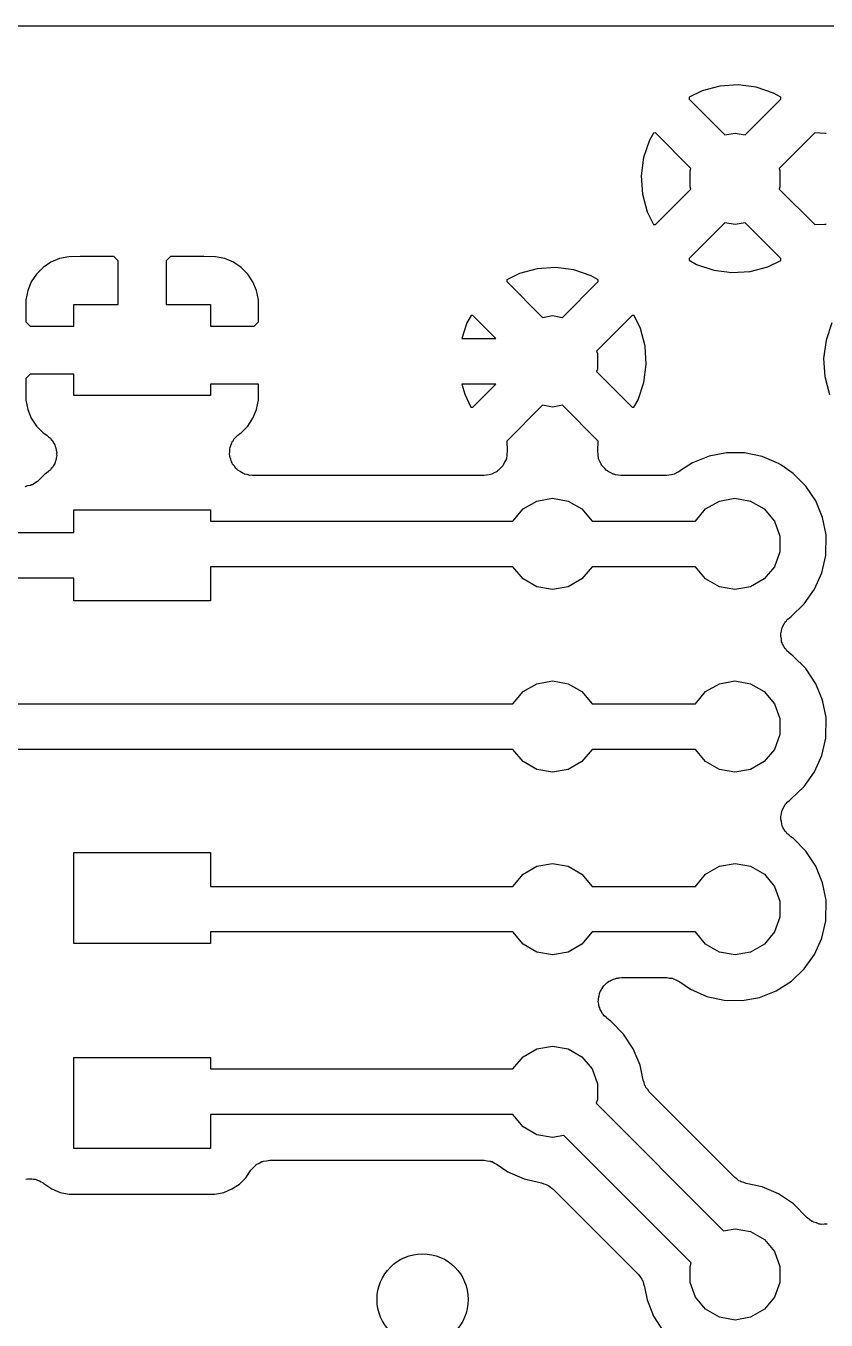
# Model space of a CAD drawing. Extents: x 69.6 to 139.6, y -158 to -61.
# Drawn here: x 86.19 to 89.7, y -103.1 to -97.43 of the extents above; entities that cross this region are included whole.
import ezdxf

# ---------------------------------------------------------------- set-up
doc = ezdxf.new("R2010")
doc.units = 0
doc.header["$MEASUREMENT"] = 0
doc.layers.add('BLACK', color=7, linetype='CONTINUOUS')

msp = doc.modelspace()

# ---------------------------------------------------------------- linework, layer by layer
at = {"layer": 'Black'}
for p, q in [((84.4904, -97.43), (91.7043, -97.43)), ((89.2331, -97.6941), (89.1555, -97.7148)), ((89.3132, -97.6888), (89.2331, -97.6941)), ((89.3928, -97.6992), (89.3132, -97.6888)), ((89.4689, -97.7249), (89.3928, -97.6992)), ((89.0996, -97.7423), (89.0991, -97.7506)), ((89.0991, -97.7506), (89.2561, -97.9076)), ((89.1555, -97.7148), (89.0996, -97.7423)), ((89.3439, -97.9076), (89.5009, -97.7506)), ((89.5004, -97.743), (89.4689, -97.7249)), ((89.5009, -97.7506), (89.5004, -97.743)), ((88.943, -97.8996), (88.9249, -97.9311)), ((88.9506, -97.8991), (88.943, -97.8996)), ((89.1066, -98.0551), (88.9506, -97.8991)), ((89.2561, -97.9076), (89.3, -97.8998)), ((89.3, -97.8998), (89.3439, -97.9076)), ((89.6494, -97.8991), (89.4934, -98.0551)), ((89.6936, -97.9019), (89.6494, -97.8991)), ((89.7, -97.9012), (89.6936, -97.9019)), ((88.9249, -97.9311), (88.8992, -98.0072)), ((88.8992, -98.0072), (88.8888, -98.0868)), ((88.8888, -98.0868), (88.8941, -98.1669)), ((89.1029, -98.0652), (89.1066, -98.0551)), ((89.1029, -98.1348), (89.1029, -98.0652)), ((89.4934, -98.0551), (89.4971, -98.0652)), ((89.4971, -98.0652), (89.4971, -98.1348)), ((88.9506, -98.3009), (89.1066, -98.1449)), ((89.1066, -98.1449), (89.1029, -98.1348)), ((89.4971, -98.1348), (89.4934, -98.1449)), ((89.4934, -98.1449), (89.6494, -98.3009)), ((88.8941, -98.1669), (88.9148, -98.2445)), ((88.9148, -98.2445), (88.9423, -98.3004)), ((88.9423, -98.3004), (88.9506, -98.3009)), ((89.2561, -98.2924), (89.1066, -98.4419)), ((89.3, -98.3002), (89.2561, -98.2924)), ((89.3439, -98.2924), (89.3, -98.3002)), ((89.5009, -98.4494), (89.3439, -98.2924)), ((89.6494, -98.3009), (89.6936, -98.2981)), ((89.6936, -98.2981), (89.7, -98.2988)), ((86.2658, -98.4884), (86.2368, -98.5177)), ((86.2999, -98.4654), (86.2658, -98.4884)), ((86.3379, -98.4494), (86.2999, -98.4654)), ((86.3782, -98.4412), (86.3379, -98.4494)), ((86.4288, -98.4408), (86.3782, -98.4412)), ((86.576, -98.441), (86.4288, -98.4408)), ((86.595, -98.46), (86.576, -98.441)), ((86.595, -98.651), (86.595, -98.46)), ((86.824, -98.441), (86.805, -98.46)), ((86.805, -98.46), (86.805, -98.651)), ((86.9711, -98.4408), (86.824, -98.441)), ((87.0218, -98.4412), (86.9711, -98.4408)), ((87.0621, -98.4494), (87.0218, -98.4412)), ((87.1001, -98.4654), (87.0621, -98.4494)), ((87.1342, -98.4884), (87.1001, -98.4654)), ((87.1632, -98.5177), (87.1342, -98.4884)), ((88.4328, -98.4939), (88.3552, -98.5146)), ((88.5129, -98.4886), (88.4328, -98.4939)), ((88.5925, -98.499), (88.5129, -98.4886)), ((89.1066, -98.4419), (89.0991, -98.4494)), ((89.0991, -98.4494), (89.0996, -98.457)), ((89.0996, -98.457), (89.1311, -98.4751)), ((89.1311, -98.4751), (89.2072, -98.5008)), ((89.3669, -98.5059), (89.4445, -98.4852)), ((89.4445, -98.4852), (89.5004, -98.4577)), ((89.5004, -98.4577), (89.5009, -98.4494)), ((89.5009, -98.4494), (89.5009, -98.4494)), ((86.214, -98.552), (86.1983, -98.59)), ((86.2368, -98.5177), (86.214, -98.552)), ((87.186, -98.552), (87.1632, -98.5177)), ((87.2017, -98.59), (87.186, -98.552)), ((88.2993, -98.5421), (88.2988, -98.5504)), ((88.2988, -98.5504), (88.4558, -98.7074)), ((88.3552, -98.5146), (88.2993, -98.5421)), ((88.5436, -98.7074), (88.7006, -98.5504)), ((88.6686, -98.5247), (88.5925, -98.499)), ((88.7001, -98.5428), (88.6686, -98.5247)), ((88.7006, -98.5504), (88.7001, -98.5428)), ((89.2072, -98.5008), (89.2868, -98.5112)), ((89.2868, -98.5112), (89.3669, -98.5059)), ((86.1983, -98.59), (86.1903, -98.6304)), ((87.2097, -98.6304), (87.2017, -98.59)), ((86.1903, -98.6304), (86.1903, -98.7265)), ((86.4003, -98.7454), (86.4003, -98.651)), ((86.4003, -98.651), (86.595, -98.651)), ((86.805, -98.651), (86.9997, -98.651)), ((86.9997, -98.651), (86.9997, -98.7454)), ((87.2097, -98.6344), (87.2097, -98.6304)), ((87.2097, -98.7265), (87.2097, -98.6344)), ((88.1427, -98.6994), (88.1246, -98.7309)), ((88.1503, -98.6989), (88.1427, -98.6994)), ((88.2512, -98.7998), (88.1503, -98.6989)), ((88.4558, -98.7074), (88.4997, -98.6996)), ((88.4997, -98.6996), (88.5436, -98.7074)), ((88.8491, -98.6989), (88.6931, -98.8549)), ((88.8574, -98.6994), (88.8491, -98.6989)), ((88.8849, -98.7553), (88.8574, -98.6994)), ((86.1903, -98.7265), (86.2092, -98.7454)), ((86.2092, -98.7454), (86.4003, -98.7454)), ((86.9997, -98.7454), (87.1908, -98.7454)), ((87.1908, -98.7454), (87.2097, -98.7265)), ((88.1246, -98.7309), (88.1014, -98.7998)), ((88.9056, -98.8329), (88.8849, -98.7553)), ((89.7249, -98.7311), (89.6992, -98.8072)), ((88.1014, -98.7998), (88.2512, -98.7998)), ((88.9109, -98.913), (88.9056, -98.8329)), ((89.6992, -98.8072), (89.6888, -98.8868)), ((88.6931, -98.8549), (88.6968, -98.865)), ((88.6968, -98.865), (88.6968, -98.9346)), ((89.6888, -98.8868), (89.6941, -98.9669)), ((88.6968, -98.9346), (88.6931, -98.9447)), ((88.6931, -98.9447), (88.8491, -99.1007)), ((88.9005, -98.9926), (88.9109, -98.913)), ((86.2092, -98.9554), (86.1903, -98.9743)), ((86.1903, -98.9743), (86.1903, -99.0704)), ((86.4003, -98.9554), (86.2092, -98.9554)), ((86.4003, -99.0498), (86.4003, -98.9554)), ((87.2097, -98.9998), (86.9997, -98.9998)), ((86.9997, -98.9998), (86.9997, -99.0498)), ((87.2097, -99.0669), (87.2097, -98.9998)), ((88.2512, -98.9998), (88.1026, -98.9998)), ((88.1026, -98.9998), (88.1145, -99.0443)), ((88.1503, -99.1007), (88.2512, -98.9998)), ((88.8748, -99.0687), (88.9005, -98.9926)), ((89.6941, -98.9669), (89.7148, -99.0445)), ((86.9997, -99.0498), (86.4003, -99.0498)), ((88.1145, -99.0443), (88.142, -99.1002)), ((86.1903, -99.0704), (86.1983, -99.1108)), ((86.1983, -99.1108), (86.214, -99.1489)), ((87.186, -99.1489), (87.2017, -99.1108)), ((87.2017, -99.1108), (87.2097, -99.0704)), ((87.2097, -99.0704), (87.2097, -99.0669)), ((88.142, -99.1002), (88.1503, -99.1007)), ((88.4558, -99.0922), (88.2988, -99.2492)), ((88.4997, -99.1), (88.4558, -99.0922)), ((88.5436, -99.0922), (88.4997, -99.1)), ((88.7006, -99.2492), (88.5436, -99.0922)), ((88.8491, -99.1007), (88.8567, -99.1002)), ((88.8567, -99.1002), (88.8748, -99.0687)), ((86.214, -99.1489), (86.2368, -99.1832)), ((87.1632, -99.1832), (87.186, -99.1489)), ((86.2368, -99.1832), (86.2658, -99.2124)), ((86.2658, -99.2124), (86.2816, -99.2231)), ((86.2816, -99.2231), (86.2894, -99.2306)), ((86.2894, -99.2306), (86.2981, -99.237)), ((87.1024, -99.2411), (87.1112, -99.2326)), ((87.1112, -99.2326), (87.1191, -99.2233)), ((87.1191, -99.2233), (87.1236, -99.2207)), ((87.1236, -99.2207), (87.1274, -99.217)), ((87.1274, -99.217), (87.1342, -99.2124)), ((87.1342, -99.2124), (87.1632, -99.1832)), ((86.2981, -99.237), (86.3018, -99.2426)), ((86.3018, -99.2426), (86.3066, -99.2472)), ((86.3066, -99.2472), (86.3113, -99.2569)), ((86.3113, -99.2569), (86.3173, -99.266)), ((86.3173, -99.266), (86.3189, -99.2724)), ((86.3189, -99.2724), (86.3218, -99.2784)), ((86.3218, -99.2784), (86.323, -99.2892)), ((86.323, -99.2892), (86.3255, -99.2997)), ((87.0849, -99.2825), (87.0867, -99.2776)), ((87.0849, -99.2947), (87.0849, -99.2825)), ((87.0867, -99.2776), (87.0872, -99.2723)), ((87.0872, -99.2723), (87.0926, -99.2614)), ((87.0926, -99.2614), (87.0967, -99.2499)), ((87.0967, -99.2499), (87.1001, -99.2459)), ((87.1001, -99.2459), (87.1024, -99.2411)), ((88.2988, -99.2492), (88.3015, -99.2917)), ((88.6979, -99.2921), (88.7006, -99.2492)), ((86.317, -99.3467), (86.311, -99.3556)), ((86.3187, -99.3402), (86.317, -99.3467)), ((86.3216, -99.3342), (86.3187, -99.3402)), ((86.3228, -99.3235), (86.3216, -99.3342)), ((86.3255, -99.313), (86.3228, -99.3235)), ((86.3255, -99.2997), (86.3248, -99.3063)), ((86.3248, -99.3063), (86.3255, -99.313)), ((87.0836, -99.3069), (87.0849, -99.2947)), ((87.0849, -99.312), (87.0836, -99.3069)), ((87.0849, -99.3173), (87.0849, -99.312)), ((87.089, -99.3287), (87.0849, -99.3173)), ((87.092, -99.3406), (87.089, -99.3287)), ((87.0949, -99.3449), (87.092, -99.3406)), ((87.0967, -99.3499), (87.0949, -99.3449)), ((88.2898, -99.3421), (88.2822, -99.3573)), ((88.2974, -99.3269), (88.2898, -99.3421)), ((88.2975, -99.3266), (88.2974, -99.3269)), ((88.2977, -99.3262), (88.2975, -99.3266)), ((88.2995, -99.3094), (88.2977, -99.3262)), ((88.3015, -99.2925), (88.2995, -99.3094)), ((88.3015, -99.2917), (88.3015, -99.2921)), ((88.3015, -99.2921), (88.3015, -99.2925)), ((88.6997, -99.309), (88.6979, -99.2921)), ((88.7015, -99.326), (88.6997, -99.309)), ((88.7017, -99.3263), (88.7015, -99.326)), ((88.7017, -99.3266), (88.7017, -99.3263)), ((88.7093, -99.3419), (88.7017, -99.3266)), ((88.7131, -99.3498), (88.7093, -99.3419)), ((89.1139, -99.3442), (89.066, -99.3755)), ((89.1865, -99.3149), (89.1139, -99.3442)), ((89.2634, -99.3002), (89.1865, -99.3149)), ((89.3418, -99.3008), (89.2634, -99.3002)), ((89.4185, -99.3165), (89.3418, -99.3008)), ((89.4907, -99.3469), (89.4185, -99.3165)), ((89.5009, -99.3538), (89.4907, -99.3469)), ((86.2733, -99.3944), (86.247, -99.4205)), ((86.281, -99.3893), (86.2733, -99.3944)), ((86.2889, -99.3818), (86.281, -99.3893)), ((86.2976, -99.3755), (86.2889, -99.3818)), ((86.3014, -99.3699), (86.2976, -99.3755)), ((86.3062, -99.3653), (86.3014, -99.3699)), ((86.311, -99.3556), (86.3062, -99.3653)), ((87.1046, -99.3592), (87.0967, -99.3499)), ((87.1114, -99.3694), (87.1046, -99.3592)), ((87.1157, -99.3725), (87.1114, -99.3694)), ((87.1191, -99.3765), (87.1157, -99.3725)), ((87.1296, -99.3826), (87.1191, -99.3765)), ((87.1395, -99.3898), (87.1296, -99.3826)), ((87.1446, -99.3912), (87.1395, -99.3898)), ((87.1491, -99.3939), (87.1446, -99.3912)), ((87.1611, -99.396), (87.1491, -99.3939)), ((87.1729, -99.3994), (87.1611, -99.396)), ((87.1781, -99.399), (87.1729, -99.3994)), ((87.1833, -99.3999), (87.1781, -99.399)), ((88.1989, -99.3999), (87.1833, -99.3999)), ((88.2103, -99.3979), (88.1989, -99.3999)), ((88.2218, -99.3973), (88.2103, -99.3979)), ((88.2272, -99.3949), (88.2218, -99.3973)), ((88.2331, -99.3939), (88.2272, -99.3949)), ((88.2431, -99.3881), (88.2331, -99.3939)), ((88.2512, -99.3846), (88.2431, -99.3881)), ((88.2537, -99.3836), (88.2512, -99.3846)), ((88.2565, -99.3817), (88.2537, -99.3836)), ((88.2568, -99.3815), (88.2565, -99.3817)), ((88.2571, -99.3813), (88.2568, -99.3815)), ((88.2606, -99.378), (88.2571, -99.3813)), ((88.2632, -99.3765), (88.2606, -99.378)), ((88.2673, -99.3716), (88.2632, -99.3765)), ((88.2694, -99.3696), (88.2673, -99.3716)), ((88.2818, -99.3579), (88.2694, -99.3696)), ((88.282, -99.3576), (88.2818, -99.3579)), ((88.2822, -99.3573), (88.282, -99.3576)), ((88.7132, -99.3499), (88.7131, -99.3498)), ((88.7167, -99.3572), (88.7132, -99.3499)), ((88.7132, -99.3499), (88.7132, -99.3499)), ((88.717, -99.3575), (88.7167, -99.3572)), ((88.7171, -99.3578), (88.717, -99.3575)), ((88.7295, -99.3695), (88.7171, -99.3578)), ((88.7303, -99.3704), (88.7295, -99.3695)), ((88.7355, -99.3765), (88.7303, -99.3704)), ((88.7385, -99.3782), (88.7355, -99.3765)), ((88.7417, -99.3814), (88.7385, -99.3782)), ((88.7438, -99.3828), (88.7417, -99.3814)), ((88.755, -99.3878), (88.7438, -99.3828)), ((88.7656, -99.3939), (88.755, -99.3878)), ((88.7707, -99.3948), (88.7656, -99.3939)), ((88.7755, -99.3969), (88.7707, -99.3948)), ((88.7877, -99.3978), (88.7755, -99.3969)), ((88.7998, -99.3999), (88.7877, -99.3978)), ((88.999, -99.3999), (88.7998, -99.3999)), ((89.0103, -99.3979), (88.999, -99.3999)), ((89.0218, -99.3973), (89.0103, -99.3979)), ((89.0273, -99.3949), (89.0218, -99.3973)), ((89.0332, -99.3939), (89.0273, -99.3949)), ((89.0432, -99.3881), (89.0332, -99.3939)), ((89.0538, -99.3836), (89.0432, -99.3881)), ((89.066, -99.3755), (89.0538, -99.3836)), ((89.066, -99.3755), (89.066, -99.3755)), ((89.066, -99.3755), (89.066, -99.3755)), ((89.5556, -99.3907), (89.5009, -99.3538)), ((89.6108, -99.4463), (89.5556, -99.3907)), ((86.1977, -99.4458), (86.1849, -99.4492)), ((86.2107, -99.4435), (86.1977, -99.4458)), ((86.2144, -99.4414), (86.2107, -99.4435)), ((86.2185, -99.4404), (86.2144, -99.4414)), ((86.2293, -99.4328), (86.2185, -99.4404)), ((86.2408, -99.4262), (86.2293, -99.4328)), ((86.2435, -99.4229), (86.2408, -99.4262)), ((86.247, -99.4205), (86.2435, -99.4229)), ((89.6542, -99.5115), (89.6108, -99.4463)), ((88.371, -99.5466), (88.4312, -99.5118)), ((88.4312, -99.5118), (88.4997, -99.4997)), ((88.4997, -99.4997), (88.5682, -99.5118)), ((88.5682, -99.5118), (88.6284, -99.5466)), ((89.1711, -99.5466), (89.2313, -99.5118)), ((89.2313, -99.5118), (89.2998, -99.4997)), ((89.2998, -99.4997), (89.3683, -99.5118)), ((89.3683, -99.5118), (89.4285, -99.5466)), ((89.684, -99.5839), (89.6542, -99.5115)), ((86.4003, -99.6496), (86.4003, -99.5502)), ((86.4003, -99.5502), (86.9997, -99.5502)), ((86.9997, -99.5502), (86.9997, -99.5999)), ((88.3264, -99.5998), (88.371, -99.5466)), ((88.6284, -99.5466), (88.673, -99.5998)), ((89.1265, -99.5998), (89.1711, -99.5466)), ((89.4285, -99.5466), (89.4731, -99.5998)), ((86.9997, -99.5999), (88.3263, -99.5999)), ((88.3263, -99.5999), (88.3264, -99.5998)), ((88.673, -99.5998), (88.6731, -99.5999)), ((88.6731, -99.5999), (89.1264, -99.5999)), ((89.1264, -99.5999), (89.1265, -99.5998)), ((89.4731, -99.5998), (89.4969, -99.6651)), ((89.6991, -99.66), (89.684, -99.5839)), ((85.5504, -99.6496), (86.4003, -99.6496)), ((89.4969, -99.6651), (89.4969, -99.7347)), ((89.6978, -99.7509), (89.6991, -99.66)), ((89.4969, -99.7347), (89.4731, -99.8)), ((88.3263, -99.7999), (86.9997, -99.7999)), ((86.9997, -99.7999), (86.9997, -99.949)), ((88.3264, -99.8), (88.3263, -99.7999)), ((88.371, -99.8532), (88.3264, -99.8)), ((88.673, -99.8), (88.6284, -99.8532)), ((88.6731, -99.7999), (88.673, -99.8)), ((89.1264, -99.7999), (88.6731, -99.7999)), ((89.1265, -99.8), (89.1264, -99.7999)), ((89.1711, -99.8532), (89.1265, -99.8)), ((89.4731, -99.8), (89.4285, -99.8532)), ((89.6806, -99.8266), (89.6978, -99.7509)), ((86.4003, -99.8496), (85.5918, -99.8496)), ((86.4003, -99.949), (86.4003, -99.8496)), ((88.4312, -99.888), (88.371, -99.8532)), ((88.6284, -99.8532), (88.5682, -99.888)), ((89.2313, -99.888), (89.1711, -99.8532)), ((89.4285, -99.8532), (89.3683, -99.888)), ((89.6488, -99.8981), (89.6806, -99.8266)), ((88.4997, -99.9001), (88.4312, -99.888)), ((88.5682, -99.888), (88.4997, -99.9001)), ((89.2998, -99.9001), (89.2313, -99.888)), ((89.3683, -99.888), (89.2998, -99.9001)), ((89.6036, -99.9621), (89.6488, -99.8981)), ((86.9997, -99.949), (86.4003, -99.949)), ((89.5459, -100.017), (89.6036, -99.9621)), ((89.5287, -100.031), (89.5383, -100.024)), ((89.5383, -100.024), (89.5459, -100.017)), ((89.5008, -100.094), (89.5037, -100.082)), ((89.5037, -100.082), (89.5053, -100.07)), ((89.5053, -100.07), (89.5079, -100.065)), ((89.5079, -100.065), (89.5092, -100.06)), ((89.5092, -100.06), (89.5159, -100.05)), ((89.5159, -100.05), (89.5214, -100.039)), ((89.5214, -100.039), (89.5255, -100.036)), ((89.5255, -100.036), (89.5287, -100.031)), ((89.5007, -100.105), (89.5014, -100.099)), ((89.5032, -100.116), (89.5007, -100.105)), ((89.5014, -100.099), (89.5008, -100.094)), ((89.5045, -100.128), (89.5032, -100.116)), ((89.5069, -100.133), (89.5045, -100.128)), ((89.5081, -100.139), (89.5069, -100.133)), ((89.5145, -100.149), (89.5081, -100.139)), ((89.5197, -100.159), (89.5145, -100.149)), ((89.5237, -100.163), (89.5197, -100.159)), ((89.5268, -100.168), (89.5237, -100.163)), ((89.5362, -100.175), (89.5268, -100.168)), ((89.5447, -100.183), (89.5362, -100.175)), ((89.5556, -100.191), (89.5447, -100.183)), ((89.6108, -100.246), (89.5556, -100.191)), ((89.6542, -100.312), (89.6108, -100.246)), ((88.4312, -100.312), (88.4997, -100.3)), ((88.4997, -100.3), (88.5682, -100.312)), ((89.2313, -100.312), (89.2998, -100.3)), ((89.2998, -100.3), (89.3683, -100.312)), ((88.3264, -100.4), (88.371, -100.347)), ((88.371, -100.347), (88.4312, -100.312)), ((88.5682, -100.312), (88.6284, -100.347)), ((88.6284, -100.347), (88.673, -100.4)), ((89.1265, -100.4), (89.1711, -100.347)), ((89.1711, -100.347), (89.2313, -100.312)), ((89.3683, -100.312), (89.4285, -100.347)), ((89.4285, -100.347), (89.4731, -100.4)), ((89.684, -100.384), (89.6542, -100.312)), ((85.98, -100.4), (88.3263, -100.4)), ((88.3263, -100.4), (88.3264, -100.4)), ((88.673, -100.4), (88.6731, -100.4)), ((88.6731, -100.4), (89.1264, -100.4)), ((89.1264, -100.4), (89.1265, -100.4)), ((89.4731, -100.4), (89.4969, -100.465)), ((89.6991, -100.46), (89.684, -100.384)), ((89.4969, -100.465), (89.4969, -100.535)), ((89.6978, -100.551), (89.6991, -100.46)), ((89.4969, -100.535), (89.4731, -100.6)), ((89.6806, -100.627), (89.6978, -100.551)), ((88.3263, -100.6), (86.0214, -100.6)), ((88.3264, -100.6), (88.3263, -100.6)), ((88.371, -100.653), (88.3264, -100.6)), ((88.673, -100.6), (88.6284, -100.653)), ((88.6731, -100.6), (88.673, -100.6)), ((89.1264, -100.6), (88.6731, -100.6)), ((89.1265, -100.6), (89.1264, -100.6)), ((89.1711, -100.653), (89.1265, -100.6)), ((89.4731, -100.6), (89.4285, -100.653)), ((89.6488, -100.698), (89.6806, -100.627)), ((88.4312, -100.688), (88.371, -100.653)), ((88.4997, -100.7), (88.4312, -100.688)), ((88.5682, -100.688), (88.4997, -100.7)), ((88.6284, -100.653), (88.5682, -100.688)), ((89.2313, -100.688), (89.1711, -100.653)), ((89.2998, -100.7), (89.2313, -100.688)), ((89.3683, -100.688), (89.2998, -100.7)), ((89.4285, -100.653), (89.3683, -100.688)), ((89.6036, -100.762), (89.6488, -100.698)), ((89.5446, -100.818), (89.6036, -100.762)), ((89.5384, -100.824), (89.5446, -100.818)), ((89.5039, -100.882), (89.5055, -100.87)), ((89.5055, -100.87), (89.5081, -100.865)), ((89.5081, -100.865), (89.5094, -100.86)), ((89.5094, -100.86), (89.5161, -100.85)), ((89.5161, -100.85), (89.5216, -100.839)), ((89.5216, -100.839), (89.5257, -100.836)), ((89.5257, -100.836), (89.5288, -100.831)), ((89.5288, -100.831), (89.5384, -100.824)), ((89.5009, -100.905), (89.5016, -100.899)), ((89.5034, -100.916), (89.5009, -100.905)), ((89.501, -100.894), (89.5039, -100.882)), ((89.5016, -100.899), (89.501, -100.894)), ((89.5047, -100.928), (89.5034, -100.916)), ((89.5071, -100.933), (89.5047, -100.928)), ((89.5083, -100.939), (89.5071, -100.933)), ((89.5147, -100.949), (89.5083, -100.939)), ((89.5199, -100.959), (89.5147, -100.949)), ((89.5239, -100.963), (89.5199, -100.959)), ((89.5269, -100.968), (89.5239, -100.963)), ((89.5363, -100.975), (89.5269, -100.968)), ((89.5449, -100.983), (89.5363, -100.975)), ((89.5558, -100.991), (89.5449, -100.983)), ((89.611, -101.046), (89.5558, -100.991)), ((89.6543, -101.112), (89.611, -101.046)), ((86.4003, -101.45), (86.4003, -101.051)), ((86.4003, -101.051), (86.9997, -101.051)), ((86.9997, -101.051), (86.9997, -101.2)), ((88.4312, -101.112), (88.4997, -101.1)), ((88.4997, -101.1), (88.5682, -101.112)), ((89.2315, -101.112), (89.3, -101.1)), ((89.3, -101.1), (89.3685, -101.112)), ((88.3264, -101.2), (88.371, -101.147)), ((88.371, -101.147), (88.4312, -101.112)), ((88.5682, -101.112), (88.6284, -101.147)), ((88.6284, -101.147), (88.673, -101.2)), ((89.1267, -101.2), (89.1713, -101.147)), ((89.1713, -101.147), (89.2315, -101.112)), ((89.3685, -101.112), (89.4287, -101.147)), ((89.4287, -101.147), (89.4733, -101.2)), ((89.6842, -101.184), (89.6543, -101.112)), ((86.9997, -101.2), (88.3263, -101.2)), ((88.3263, -101.2), (88.3264, -101.2)), ((88.673, -101.2), (89.1266, -101.2)), ((89.1266, -101.2), (89.1267, -101.2)), ((89.4733, -101.2), (89.4971, -101.265)), ((89.6993, -101.26), (89.6842, -101.184)), ((89.4971, -101.265), (89.4971, -101.335)), ((89.698, -101.351), (89.6993, -101.26)), ((89.4971, -101.335), (89.4733, -101.4)), ((89.6808, -101.427), (89.698, -101.351)), ((88.3263, -101.4), (86.9997, -101.4)), ((86.9997, -101.4), (86.9997, -101.45)), ((88.3264, -101.4), (88.3263, -101.4)), ((88.371, -101.453), (88.3264, -101.4)), ((88.673, -101.4), (88.6284, -101.453)), ((88.6731, -101.4), (88.673, -101.4)), ((89.1266, -101.4), (88.6731, -101.4)), ((89.1267, -101.4), (89.1266, -101.4)), ((89.1713, -101.453), (89.1267, -101.4)), ((89.4733, -101.4), (89.4287, -101.453)), ((89.649, -101.498), (89.6808, -101.427)), ((86.9997, -101.45), (86.4003, -101.45)), ((88.4312, -101.488), (88.371, -101.453)), ((88.4997, -101.5), (88.4312, -101.488)), ((88.5682, -101.488), (88.4997, -101.5)), ((88.6284, -101.453), (88.5682, -101.488)), ((89.2315, -101.488), (89.1713, -101.453)), ((89.3, -101.5), (89.2315, -101.488)), ((89.3685, -101.488), (89.3, -101.5)), ((89.4287, -101.453), (89.3685, -101.488)), ((89.6038, -101.562), (89.649, -101.498)), ((88.748, -101.616), (88.7529, -101.614)), ((88.7529, -101.614), (88.7567, -101.611)), ((88.7567, -101.611), (88.7615, -101.609)), ((88.7615, -101.609), (88.7674, -101.606)), ((88.7674, -101.606), (88.774, -101.605)), ((88.774, -101.605), (88.7801, -101.602)), ((88.7801, -101.602), (88.7873, -101.602)), ((88.7873, -101.602), (88.79, -101.601)), ((88.79, -101.601), (88.7933, -101.601)), ((88.7933, -101.601), (88.8016, -101.6)), ((88.8016, -101.6), (89.0005, -101.6)), ((89.0005, -101.6), (89.0132, -101.602)), ((89.0132, -101.602), (89.026, -101.603)), ((89.026, -101.603), (89.0302, -101.605)), ((89.0302, -101.605), (89.0347, -101.606)), ((89.0347, -101.606), (89.0458, -101.612)), ((89.0458, -101.612), (89.0575, -101.618)), ((89.5471, -101.616), (89.6038, -101.562)), ((88.7038, -101.681), (88.7052, -101.67)), ((88.7052, -101.67), (88.7078, -101.665)), ((88.7078, -101.665), (88.7091, -101.66)), ((88.7091, -101.66), (88.7139, -101.653)), ((88.7139, -101.653), (88.715, -101.65)), ((88.715, -101.65), (88.7173, -101.647)), ((88.7173, -101.647), (88.7213, -101.64)), ((88.7213, -101.64), (88.7254, -101.636)), ((88.7254, -101.636), (88.7286, -101.631)), ((88.7286, -101.631), (88.7341, -101.627)), ((88.7341, -101.627), (88.7373, -101.623)), ((88.7373, -101.623), (88.7422, -101.621)), ((88.7422, -101.621), (88.7469, -101.616)), ((88.7469, -101.616), (88.748, -101.616)), ((89.0575, -101.618), (89.1042, -101.65)), ((89.1042, -101.65), (89.176, -101.682)), ((89.4079, -101.687), (89.4809, -101.658)), ((89.4809, -101.658), (89.5471, -101.616)), ((88.7006, -101.705), (88.7013, -101.699)), ((88.7031, -101.716), (88.7006, -101.705)), ((88.7007, -101.694), (88.7031, -101.684)), ((88.7013, -101.699), (88.7007, -101.694)), ((88.7031, -101.683), (88.7038, -101.681)), ((88.7031, -101.684), (88.7031, -101.683)), ((88.7031, -101.717), (88.7031, -101.716)), ((88.7033, -101.718), (88.7031, -101.717)), ((88.7044, -101.728), (88.7033, -101.718)), ((88.7068, -101.733), (88.7044, -101.728)), ((89.176, -101.682), (89.2525, -101.699)), ((89.2525, -101.699), (89.3308, -101.7)), ((89.3308, -101.7), (89.4079, -101.687)), ((88.708, -101.739), (88.7068, -101.733)), ((88.7144, -101.749), (88.708, -101.739)), ((88.7196, -101.759), (88.7144, -101.749)), ((88.7236, -101.763), (88.7196, -101.759)), ((88.7267, -101.768), (88.7236, -101.763)), ((88.7361, -101.775), (88.7267, -101.768)), ((88.7372, -101.776), (88.7361, -101.775)), ((88.7373, -101.777), (88.7372, -101.776)), ((88.7374, -101.777), (88.7373, -101.777)), ((88.7446, -101.784), (88.7374, -101.777)), ((88.7555, -101.791), (88.7446, -101.784)), ((88.8107, -101.847), (88.7555, -101.791)), ((88.8541, -101.912), (88.8107, -101.847)), ((86.4003, -102.349), (86.4003, -101.95)), ((86.4003, -101.95), (86.9997, -101.95)), ((86.9997, -101.95), (86.9997, -102)), ((88.3264, -102), (88.371, -101.947)), ((88.371, -101.947), (88.4312, -101.912)), ((88.4312, -101.912), (88.4997, -101.9)), ((88.4997, -101.9), (88.5682, -101.912)), ((88.5682, -101.912), (88.6284, -101.947)), ((88.6284, -101.947), (88.673, -102)), ((88.8839, -101.984), (88.8541, -101.912)), ((86.9997, -102), (88.3263, -102)), ((88.3263, -102), (88.3264, -102)), ((88.673, -102), (88.6968, -102.065)), ((88.8967, -102.049), (88.8839, -101.984)), ((88.6968, -102.065), (88.6968, -102.135)), ((88.9011, -102.06), (88.8967, -102.049)), ((88.9042, -102.072), (88.9011, -102.06)), ((88.9073, -102.076), (88.9042, -102.072)), ((88.9093, -102.081), (88.9073, -102.076)), ((88.9172, -102.09), (88.9093, -102.081)), ((88.9241, -102.1), (88.9172, -102.09)), ((89.2989, -102.475), (88.9241, -102.1)), ((88.6968, -102.135), (88.6912, -102.15)), ((88.6912, -102.15), (89.2496, -102.709)), ((88.3263, -102.2), (86.9997, -102.2)), ((86.9997, -102.2), (86.9997, -102.349)), ((88.3264, -102.2), (88.3263, -102.2)), ((88.371, -102.254), (88.3264, -102.2)), ((88.4312, -102.288), (88.371, -102.254)), ((88.4997, -102.3), (88.4312, -102.288)), ((88.5496, -102.292), (88.4997, -102.3)), ((89.1083, -102.85), (88.5496, -102.292)), ((86.9997, -102.349), (86.4003, -102.349)), ((87.2133, -102.413), (87.2254, -102.406)), ((87.2254, -102.406), (87.2289, -102.406)), ((87.2289, -102.406), (87.232, -102.404)), ((87.232, -102.404), (87.2459, -102.403)), ((87.2459, -102.403), (87.2596, -102.4)), ((87.2596, -102.4), (88.2002, -102.4)), ((88.2002, -102.4), (88.2129, -102.402)), ((88.2129, -102.402), (88.2257, -102.404)), ((88.2257, -102.404), (88.2299, -102.405)), ((88.2299, -102.405), (88.2344, -102.406)), ((88.2344, -102.406), (88.2455, -102.413)), ((87.1546, -102.477), (87.1767, -102.444)), ((87.1767, -102.444), (87.1864, -102.434)), ((87.1864, -102.434), (87.1953, -102.424)), ((87.1953, -102.424), (87.1984, -102.422)), ((87.1984, -102.422), (87.2008, -102.419)), ((87.2008, -102.419), (87.2133, -102.413)), ((88.2455, -102.413), (88.2572, -102.418)), ((88.2572, -102.418), (88.3039, -102.451)), ((88.3039, -102.451), (88.3757, -102.482)), ((86.1899, -102.483), (86.198, -102.481)), ((86.198, -102.481), (86.207, -102.481)), ((86.207, -102.481), (86.2161, -102.481)), ((86.2161, -102.481), (86.2242, -102.483)), ((86.2242, -102.483), (86.2326, -102.483)), ((86.2326, -102.483), (86.2408, -102.487)), ((86.2408, -102.487), (86.2496, -102.49)), ((86.2496, -102.49), (86.2565, -102.495)), ((86.2565, -102.495), (86.2641, -102.498)), ((86.2641, -102.498), (86.2652, -102.499)), ((86.2652, -102.499), (86.3047, -102.526)), ((87.0941, -102.526), (87.1267, -102.505)), ((87.1267, -102.505), (87.1546, -102.477)), ((88.3757, -102.482), (88.4515, -102.499)), ((88.4515, -102.499), (88.4617, -102.503)), ((88.4617, -102.503), (88.4723, -102.506)), ((88.4723, -102.506), (88.4776, -102.509)), ((88.4776, -102.509), (88.4836, -102.512)), ((88.4836, -102.512), (88.4917, -102.519)), ((88.4917, -102.519), (88.5007, -102.526)), ((89.3085, -102.482), (89.2989, -102.475)), ((89.3173, -102.49), (89.3085, -102.482)), ((89.3226, -102.492), (89.3173, -102.49)), ((89.3274, -102.495), (89.3226, -102.492)), ((89.3387, -102.498), (89.3274, -102.495)), ((89.3496, -102.502), (89.3387, -102.498)), ((89.4187, -102.517), (89.3496, -102.502)), ((89.4909, -102.547), (89.4187, -102.517)), ((86.3047, -102.526), (86.3408, -102.541)), ((86.3408, -102.541), (86.3793, -102.549)), ((86.3793, -102.549), (86.428, -102.549)), ((86.428, -102.549), (87.0193, -102.549)), ((87.0193, -102.549), (87.0578, -102.541)), ((87.0578, -102.541), (87.0941, -102.526)), ((88.5007, -102.526), (88.8761, -102.901)), ((89.5558, -102.591), (89.4909, -102.547)), ((89.6162, -102.652), (89.5558, -102.591)), ((89.6271, -102.659), (89.6162, -102.652)), ((89.6372, -102.668), (89.6271, -102.659)), ((89.6412, -102.669), (89.6372, -102.668)), ((89.6446, -102.672), (89.6412, -102.669)), ((89.6574, -102.675), (89.6446, -102.672)), ((89.6698, -102.68), (89.6574, -102.675)), ((89.6741, -102.68), (89.6698, -102.68)), ((89.6781, -102.681), (89.6741, -102.68)), ((89.6913, -102.68), (89.6781, -102.681)), ((89.7046, -102.68), (89.6913, -102.68)), ((89.2496, -102.709), (89.3, -102.7)), ((89.3, -102.7), (89.3685, -102.712)), ((89.3685, -102.712), (89.4287, -102.747)), ((89.4287, -102.747), (89.4733, -102.8)), ((89.4733, -102.8), (89.4971, -102.865)), ((89.1029, -102.865), (89.1083, -102.85)), ((88.8761, -102.901), (88.8834, -102.911)), ((88.8834, -102.911), (88.8916, -102.921)), ((89.1029, -102.935), (89.1029, -102.865)), ((89.4971, -102.865), (89.4971, -102.935)), ((88.8916, -102.921), (88.8933, -102.925)), ((88.8933, -102.925), (88.896, -102.929)), ((88.896, -102.929), (88.8993, -102.942)), ((88.8993, -102.942), (88.9037, -102.954)), ((88.9037, -102.954), (88.9142, -103.011)), ((89.1267, -103), (89.1029, -102.935)), ((89.4971, -102.935), (89.4733, -103)), ((88.9142, -103.011), (88.9431, -103.083)), ((89.1713, -103.053), (89.1267, -103)), ((89.4733, -103), (89.4287, -103.053)), ((88.9431, -103.083), (88.9855, -103.149)), ((89.2315, -103.088), (89.1713, -103.053)), ((89.3, -103.1), (89.2315, -103.088)), ((89.3685, -103.088), (89.3, -103.1)), ((89.4287, -103.053), (89.3685, -103.088))]:
    msp.add_line(p, q, dxfattribs=at)
msp.add_circle((87.93, -103.01), 0.2, dxfattribs=at)

doc.saveas('drawing.dxf')
